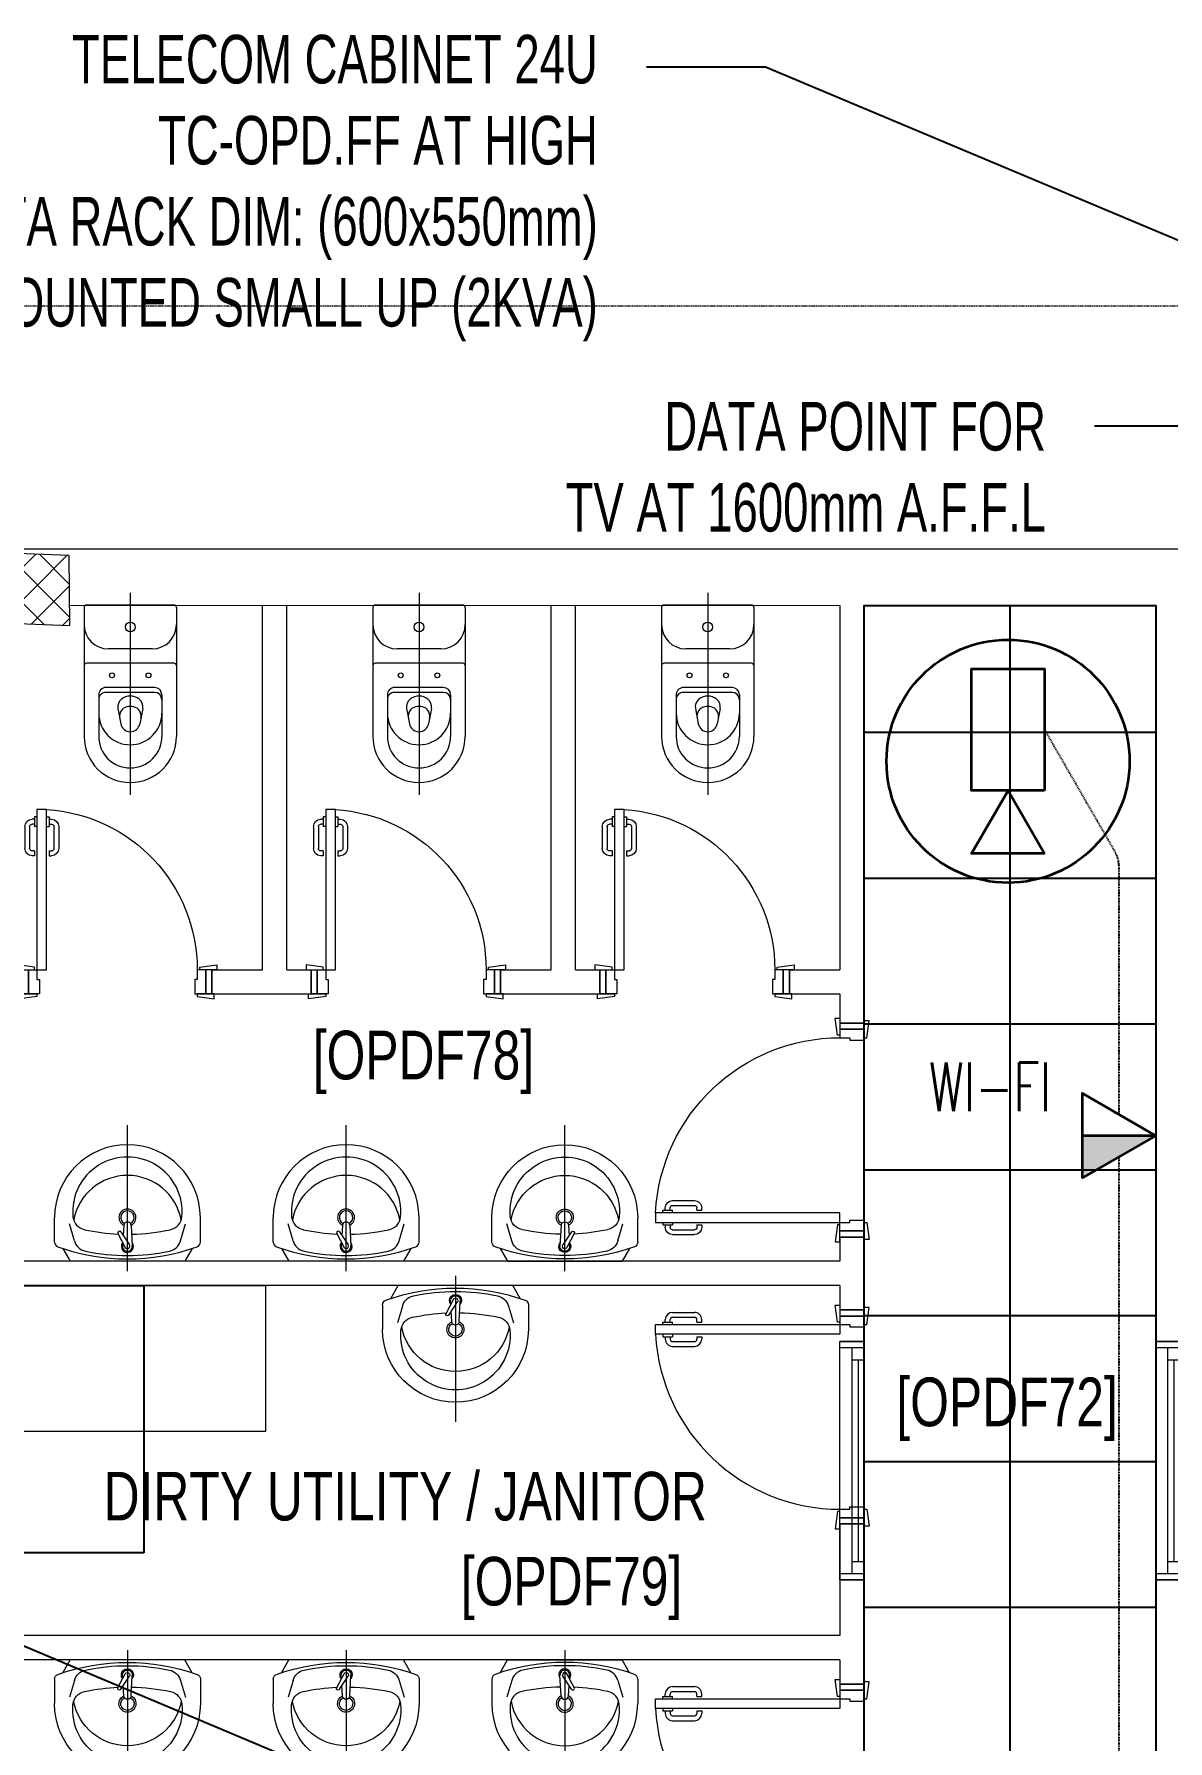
# Model space of a CAD drawing. Extents: x -560814 to 57327, y -29287 to 19916.
# Drawn here: x -1366 to 3300, y 3937 to 10959 of the extents above; entities that cross this region are included whole.
import ezdxf
from ezdxf import colors
from ezdxf.entities.mleader import LeaderData, LeaderLine
from ezdxf.math import Vec2, Vec3

# ---------------------------------------------------------------- set-up
doc = ezdxf.new("R2010")
doc.units = 0
doc.header["$LTSCALE"] = 0.25
doc.linetypes.add('01-First Floor$0$HIDDEN', pattern=[9.525, 6.35, -3.175])
doc.linetypes.add('DASHDOT', pattern=[25.4, 12.7, -6.35, 0, -6.35])
for name, color, linetype, lineweight in [('01-First Floor$0$72_EGR_BASE_TEXT', 252, 'Continuous', 5), ('01-First Floor$0$Aluminum', 251, 'Continuous', 5), ('01-First Floor$0$C-HYDR-CTCH', 251, 'Continuous', 5), ('01-First Floor$0$Hatch', 252, 'Continuous', 5), ('01-First Floor$0$LOADING', 253, 'Continuous', 5), ('01-First Floor$0$Proj', 251, 'Continuous', 5), ('01-First Floor$0$SANIT', 250, 'Continuous', 5), ('01-First Floor$0$Walls', 251, 'Continuous', 5), ('01-First Floor$0$Wooden Joinery', 251, 'Continuous', 5), ('E-LITE-CLNG-CNDT', 6, 'DASHDOT', 35), ('E-POWR-TEXT', 6, 'Continuous', 25), ('T-DATA-CLNG-COND', 51, 'DASHDOT', 25), ('T-DATA-DEVC-TYPE', 2, 'Continuous', 25), ('T-DATA-WALL @ 100', 33, 'Continuous', 35), ('T-SERT-CLNG @ 100', 60, 'Continuous', 35)]:
    doc.layers.add(name, color=color, linetype=linetype, lineweight=lineweight)
doc.layers.add('01-First Floor$0$FALSE CEILING', color=251, linetype='Continuous')
doc.styles.add('01-First Floor$0$X3G_ENTITY_9EC9', font='swisscl.ttf', dxfattribs={"height": 0.2})
doc.styles.add('01-First Floor$0$X3G_ENTITY_9F38', font='swisscl.ttf', dxfattribs={"height": 0.2})
doc.styles.add('DC_Elc_Romans', font='elc_romans.shx', dxfattribs={"width": 0.7})
doc.styles.add('DC_SIMPLEX', font='SIMPLEX.shx', dxfattribs={"width": 0.7})

# ---------------------------------------------------------------- blocks, each defined once
blk = doc.blocks.new('*U82')
blk.add_hatch(color=254).paths.add_polyline_path([(-3.031, 1.75), (-3.031, 0), (0, 0)])
blk.add_line((0, 0), (-3.031, 0))
blk.add_lwpolyline([(-3.031, 1.75), (0, 0), (-3.031, -1.75)], close=True)
at = {"layer": 'T-DATA-DEVC-TYPE', "style": 'DC_SIMPLEX', "width": 0.7, "flags": 8}
blk.add_attdef('DC_TYPE', (2.682, 5.634), '', height=2, rotation=360, dxfattribs=at)
blk = doc.blocks.new('*U7')
for points in [[(1.5, -1.201), (-1.5, -1.201), (-1.5, 3.799), (1.5, 3.799)], [(1.5, -3.799), (-1.5, -3.799), (0, -1.201)]]:
    blk.add_lwpolyline(points, close=True)
blk.add_circle((0, 0), 5)
blk = doc.blocks.new('01-First Floor$0$A$C72370EFE')
at = {"layer": '01-First Floor$0$Wooden Joinery'}
for p, q in [((-0.05, -0.07), (-0.05, -0.16)), ((-0.03, -0.07), (-0.03, -0.16)), ((-0.01, -0.04), (-0.02, -0.04)), ((-0.01, -0.06), (-0.02, -0.06)), ((-0.01, -0.03), (-0.01, -0.07)), ((0, -0.03), (-0.01, -0.03)), ((0, -0.07), (-0.01, -0.07)), ((0.04, -0.03), (0.05, -0.03)), ((0.04, -0.07), (0.05, -0.07)), ((0.05, -0.03), (0.05, -0.07)), ((0.05, -0.04), (0.06, -0.04)), ((0.05, -0.06), (0.06, -0.06)), ((0.07, -0.07), (0.07, -0.16)), ((0.09, -0.07), (0.09, -0.16)), ((-0.01, -0.17), (-0.02, -0.17)), ((-0.01, -0.19), (-0.02, -0.19)), ((-0.01, -0.17), (-0.01, -0.19)), ((0.05, -0.17), (0.06, -0.17)), ((0.05, -0.17), (0.05, -0.19)), ((0.05, -0.19), (0.06, -0.19))]:
    blk.add_line(p, q, dxfattribs=at)
for centre, radius, start, end in [((-0.02, -0.07), 0.03, 90, 180), ((-0.02, -0.07), 0.01, 90, 180), ((0.06, -0.07), 0.03, 0, 90), ((0.06, -0.07), 0.01, 0, 90), ((-0.02, -0.16), 0.03, 180, 270), ((-0.02, -0.16), 0.01, 180, 270), ((0.06, -0.16), 0.01, 270, 0), ((0.06, -0.16), 0.03, 270, 0)]:
    blk.add_arc(centre, radius, start, end, dxfattribs=at)
blk = doc.blocks.new('01-First Floor$0$A$C5FCA3E6B')
at = {"layer": '01-First Floor$0$Wooden Joinery'}
for points in [[(80, 858.9), (80, 868.9), (10, 878.9), (10, 858.9)], [(840, 858.9), (840, 868.9), (910, 878.9), (910, 858.9)], [(70, 758.9), (70, 748.9), (0, 738.9), (0, 758.9)], [(120, 758.9), (120, 0), (80, 0), (80, 758.9)], [(850, 758.9), (850, 748.9), (920, 738.9), (920, 758.9)]]:
    blk.add_lwpolyline(points, close=True, dxfattribs=at)
for points in [[(45, 758.9), (45, 858.9), (20, 858.9), (20, 758.9), (45, 758.9)], [(45, 758.9), (80, 758.9), (80, 798.9), (90, 798.9), (90, 858.9), (45, 858.9), (45, 758.9)], [(875, 758.9), (840, 758.9), (840, 798.9), (830, 798.9), (830, 858.9), (875, 858.9), (875, 758.9)], [(875, 758.9), (875, 858.9), (900, 858.9), (900, 758.9), (875, 758.9)]]:
    blk.add_lwpolyline(points, dxfattribs=at)
blk.add_arc((80, 758.9), 760, 273.01713, 0, dxfattribs=at)
at = {"layer": '01-First Floor$0$Wooden Joinery', "xscale": 999.9999999998854, "yscale": 999.9999999998854, "zscale": 999.9999999998854, "rotation": 180}
blk.add_blockref('01-First Floor$0$A$C72370EFE', (120, 0), dxfattribs=at)
blk = doc.blocks.new('01-First Floor$0$A$C268A7CF0')
at = {"layer": '01-First Floor$0$Wooden Joinery'}
for points in [[(80, 758.8), (80, 768.8), (10, 778.8), (10, 758.8)], [(740, 758.8), (740, 768.8), (810, 778.8), (810, 758.8)], [(70, 658.8), (70, 648.8), (0, 638.8), (0, 658.8)], [(120, 658.8), (120, 0), (80, 0), (80, 658.8)], [(750, 658.8), (750, 648.8), (820, 638.8), (820, 658.8)]]:
    blk.add_lwpolyline(points, close=True, dxfattribs=at)
for points in [[(45, 658.8), (45, 758.8), (20, 758.8), (20, 658.8), (45, 658.8)], [(45, 658.8), (80, 658.8), (80, 698.8), (90, 698.8), (90, 758.8), (45, 758.8), (45, 658.8)], [(775, 658.8), (740, 658.8), (740, 698.8), (730, 698.8), (730, 758.8), (775, 758.8), (775, 658.8)], [(775, 658.8), (775, 758.8), (800, 758.8), (800, 658.8), (775, 658.8)]]:
    blk.add_lwpolyline(points, dxfattribs=at)
blk.add_arc((80, 658.8), 660, 273.4748, 0, dxfattribs=at)
at = {"layer": '01-First Floor$0$Wooden Joinery', "xscale": 999.9999999998854, "yscale": 999.9999999998854, "zscale": 999.9999999998854, "rotation": 180}
blk.add_blockref('01-First Floor$0$A$C72370EFE', (120, 0), dxfattribs=at)
blk = doc.blocks.new('01-First Floor$0$lav-manta 60')
at = {"layer": '01-First Floor$0$SANIT'}
for p, q in [((-0.2658, -0.0529), (-0.2358, 0)), ((-0.2358, 0), (0.2358, 0)), ((0, 0.04), (0, -0.56)), ((0.2658, -0.0529), (0.2358, 0)), ((-0.015, -0.1473), (-0.0199, -0.064)), ((0.0274, -0.121), (-0.0078, -0.0673)), ((0.0389, -0.1142), (0.0087, -0.0575)), ((0.0191, -0.077), (0.0199, -0.064)), ((-0.3, -0.0789), (-0.3, -0.18)), ((-0.2185, -0.0841), (-0.2383, -0.1537)), ((0.015, -0.1473), (0.0174, -0.1057)), ((0.2185, -0.0841), (0.2383, -0.1537)), ((0.3, -0.0789), (0.3, -0.18))]:
    blk.add_line(p, q, dxfattribs=at)
for centre, radius, start, end in [((-0.28, -0.0789), 0.02, 109.82288, 180), ((0, -0.8557), 0.8457, 70.17712, 109.82288), ((-0.1608, -0.1006), 0.06, 101.80862, 164.07939), ((0, -0.8696), 0.8457, 78.19138, 101.80862), ((0, -0.0617), 0.025, 320.74745, 220.36799), ((0, -0.0617), 0.02, 353.26708, 186.68201), ((0, -0.0617), 0.00966, 25.41267, 215.95772), ((0.1608, -0.1006), 0.06, 15.92061, 78.19138), ((0.28, -0.0789), 0.02, 0, 70.17712), ((-0.1645, -0.189), 0.06, 102.08826, 174.81422), ((0, -0.9572), 0.8457, 91.15716, 102.08826), ((0, -0.9572), 0.8457, 88.54856, 88.84398), ((0.0332, -0.1176), 0.00666, 210.68519, 30.68519), ((0, -0.9572), 0.8457, 77.91174, 87.42745), ((0.1645, -0.189), 0.06, 5.18578, 77.91174), ((0, -0.18), 0.3, 180, 0), ((0, -0.2039), 0.2252, 174.81422, 5.18578), ((0, -0.1282), 0.2252, 190.60973, 349.39027), ((0, -0.18), 0.035, 115.31059, 64.68941), ((0, -0.18), 0.0275, 117.14957, 62.85043), ((0, -0.1473), 0.015, 180, 0)]:
    blk.add_arc(centre, radius, start, end, dxfattribs=at)
blk = doc.blocks.new('01-First Floor$0$WC manta')
at = {"layer": '01-First Floor$0$SANIT'}
for p, q in [((-0.13, 0.18), (-0.13, -0.18)), ((-0.12, 0.19), (0.41, 0.19)), ((0.109, 0.18), (0.109, -0.18)), ((0.05, 0.09), (0.05, -0.09)), ((0.209, 0.1), (0.209, -0.1)), ((0.229, 0.1), (0.229, -0.1)), ((0.239, 0.13), (0.41, 0.13)), ((-0.18, 0), (0.65, 0)), ((0.2955, 0.051), (0.3581, 0.0393)), ((0.2955, -0.051), (0.3581, -0.0393)), ((0.239, -0.13), (0.41, -0.13)), ((-0.12, -0.19), (0.41, -0.19))]:
    blk.add_line(p, q, dxfattribs=at)
for centre, radius in [((0.159, 0.0752), 0.01), ((-0.04, 0), 0.02), ((0.159, -0.0753), 0.01)]:
    blk.add_circle(centre, radius, dxfattribs=at)
for centre, radius, start, end in [((-0.12, 0.18), 0.01, 90, 180), ((-0.05, 0.09), 0.1, 0, 90), ((0.119, 0.18), 0.01, 90, 180), ((0.41, 0), 0.19, 270, 90), ((0.239, 0.1), 0.03, 90, 180), ((0.259, 0.1), 0.03, 90, 180), ((0.3147, 0), 0.13, 270, 90), ((0.41, 0), 0.13, 270, 90), ((0.3029, 0), 0.0588, 141.52497, 218.47503), ((0.2882, 0.0117), 0.04, 79.42885, 141.52497), ((0.3454, 0), 0.0588, 166.41759, 193.58241), ((0.3271, 0.0044), 0.04, 79.42885, 166.41759), ((0.3507, 0), 0.04, 280.57115, 79.42885), ((0.2882, -0.0117), 0.04, 218.47503, 280.57115), ((0.3271, -0.0044), 0.04, 193.58241, 280.57115), ((-0.05, -0.09), 0.1, 270, 0), ((0.239, -0.1), 0.03, 180, 270), ((0.259, -0.1), 0.03, 180, 270), ((-0.12, -0.18), 0.01, 180, 270), ((0.119, -0.18), 0.01, 180, 270)]:
    blk.add_arc(centre, radius, start, end, dxfattribs=at)
blk = doc.blocks.new('01-First Floor$0$A$C76ae8329')
at = {"layer": '01-First Floor$0$Aluminum'}
for p, q in [((202.1, 404.6), (1182.1, 404.6)), ((227.1, 404.6), (227.1, 304.6)), ((227.1, 354.6), (1157.1, 354.6)), ((277.1, 354.6), (277.1, 304.6)), ((1107.1, 354.6), (1107.1, 304.6)), ((1157.1, 404.6), (1157.1, 304.6)), ((202.1, 304.6), (1182.1, 304.6)), ((1107.1, 329.6), (277.1, 329.6))]:
    blk.add_line(p, q, dxfattribs=at)
at = {"layer": '01-First Floor$0$Walls'}
for p, q in [((202.1, 304.6), (202.1, 404.6)), ((202.1, 304.6), (202.1, 404.6)), ((202.1, 404.6), (202.1, 304.6)), ((1182.1, 304.6), (1182.1, 404.6)), ((1182.1, 304.6), (1182.1, 404.6)), ((1182.1, 404.6), (1182.1, 304.6))]:
    blk.add_line(p, q, dxfattribs=at)
blk = doc.blocks.new('01-First Floor$0$cabinet')
at = {"layer": '01-First Floor$0$LOADING'}
for p, q in [((-73442.3, -98322.6, 0), (-73442.3, -97222.6, 0)), ((-73442.3, -97222.6, 0), (-72842.3, -97222.6, 0)), ((-72842.3, -97222.6, 0), (-72842.3, -98322.6, 0)), ((-72842.3, -98322.6, 0), (-73442.3, -98322.6, 0))]:
    blk.add_line(p, q, dxfattribs=at)
blk = doc.blocks.new('01-First Floor')
at = {"layer": '01-First Floor$0$Hatch'}
h = blk.add_hatch(dxfattribs=at)
h.set_pattern_fill('ANSI37', color=256, scale=30)
h.set_pattern_definition([(45, (-1823.345, -13062.25), (-67.35192, 67.35192), []), (135, (-1823.345, -13062.25), (-67.35192, -67.35192), [])])
h.paths.add_polyline_path([(49129.3, 8855.6), (48525.4, 8847.5), (48529.3, 8559.1), (49133.2, 8567.2)])
h.paths.add_polyline_path([(41968.6, 8847.9), (41385, 8842.5), (41365.1, 8551.1), (41948.6, 8556.5)])
h.paths.add_polyline_path([(27591.6, 8840.5), (26992.5, 8836.4), (26986.8, 8543.4), (27585.9, 8547.5)])
h.paths.add_polyline_path([(34776.8, 8842.7), (34175.6, 8835.2), (34167.4, 8549.5), (34768.6, 8557)])
h.paths.add_polyline_path([(20372.4, 8849.8), (19765.9, 8827.9), (19780.4, 8535.4), (20386.9, 8557.2)])
h.paths.add_polyline_path([(13635.8, 8839.4), (12413.8, 8863.3), (12407.4, 8567.2), (13629.3, 8543.3)])
h.paths.add_polyline_path([(13649.8, 1639.3), (12434.8, 1623.6), (12421.4, 1331.2), (13636.4, 1346.9)])
h.paths.add_polyline_path([(13623.8, -5553.9), (12420.7, -5569.8), (12415, -5862.9), (13618.1, -5846.9)])
h.paths.add_polyline_path([(13642.3, -12752.6), (12445.6, -12764), (12448.4, -13058.5), (13645.1, -13047)])
h.paths.add_polyline_path([(6007.3, -12750.5), (5403.7, -12754.2), (5414.4, -13039.6), (6017.9, -13035.9)])
h.paths.add_polyline_path([(5991.8, -5552.5), (5395, -5550.9), (5394.9, -5852.1), (5991.7, -5853.6)])
h.paths.add_polyline_path([(6001.7, 1637.1), (5382.4, 1638.3), (5371.8, 1335.4), (5991.1, 1334.1)])
h.paths.add_polyline_path([(5978.4, 8816.5), (5377.7, 8830.9), (5374.1, 8541.3), (5974.8, 8526.8)])
h.paths.add_polyline_path([(-1220.7, 8814.6), (-1823.3, 8837.3), (-1821.5, 8549), (-1218.8, 8526.3)])
h.paths.add_polyline_path([(-1213, -5563.7), (-1815, -5570.7), (-1811.6, -5862.3), (-1209.6, -5855.3)])
h.paths.add_polyline_path([(-1195.5, -12758.3), (-1793.9, -12759.3), (-1789, -13060), (-1190.6, -13059)])
h.paths.add_polyline_path([(20391.2, -12745), (19785.5, -12758), (19791.3, -13059.2), (20396.9, -13046.2)])
h.paths.add_polyline_path([(20384.7, -5552.6), (19790.3, -5570.1), (19792.4, -5866.7), (20386.8, -5849.1)])
h.paths.add_polyline_path([(20376, 1655.5), (19777, 1647.8), (19781.1, 1347.6), (20380, 1355.3)])
h.paths.add_polyline_path([(27576.3, 1640.2), (26974.4, 1644.9), (26978.6, 1352.8), (27580.6, 1348.1)])
h.paths.add_polyline_path([(27580.1, -5542.5), (26976.2, -5560), (26989.7, -5860.1), (27589.8, -5839.1)])
h.paths.add_polyline_path([(27596.2, -12758.5), (26992.3, -12751.9), (26990, -13037.6), (27593.8, -13044.2)])
h.paths.add_polyline_path([(34794.7, -12748), (34197.4, -12762.6), (34206.4, -13062.3), (34803.7, -13047.7)])
h.paths.add_polyline_path([(34787.4, -5559.7), (34186.1, -5557.7), (34187.2, -5855), (34788.5, -5856.9)])
h.paths.add_polyline_path([(34750.9, 1644.2), (34170.1, 1648.9), (34189.8, 1359), (34770.6, 1354.3)])
h.paths.add_polyline_path([(41954.3, 1643.4), (41356.7, 1657.2), (41358.7, 1365.3), (41956.3, 1351.5)])
h.paths.add_polyline_path([(41955.3, -5555.1), (41386.9, -5562.7), (41388.7, -5856.9), (41957.1, -5849.3)])
h.paths.add_polyline_path([(41992.3, -12752.3), (41387.1, -12754.9), (41388.4, -13059.5), (41993.7, -13056.8)])
h.paths.add_polyline_path([(49166.6, -12752.8), (48578.6, -12736.7), (48565.4, -13043.9), (49153.3, -13060)])
h.paths.add_polyline_path([(49150.8, -5553.4), (48547.6, -5552.3), (48545.6, -5848.8), (49148.8, -5849.9)])
at = {"layer": '01-First Floor$0$C-HYDR-CTCH', "elevation": 0, "flags": 128}
blk.add_lwpolyline([(-1821.5, 8549), (-1218.8, 8526.3), (-1220.7, 8814.6), (-1823.3, 8837.3), (-1821.5, 8549)], dxfattribs=at)
at = {"layer": '01-First Floor$0$FALSE CEILING', "linetype": 'Continuous'}
for p, q in [((2651, 2686.9), (2651, 8608.6)), ((2051, 8086.9), (3250.4, 8086.9)), ((2051, 7486.9), (3250.4, 7486.9)), ((2051, 6886.9), (3250.4, 6886.9)), ((2051, 6286.9), (3250.4, 6286.9)), ((2051, 5686.9), (3250.4, 5686.9)), ((2051, 5086.9), (3250.4, 5086.9)), ((2051, 4486.9), (3250.4, 4486.9))]:
    blk.add_line(p, q, dxfattribs=at)
at = {"layer": '01-First Floor$0$FALSE CEILING'}
for p, q in [((-1514, 5810, -0.1), (-914, 5810, -0.1)), ((-914, 5810, -0.1), (-914, 4710, -0.1)), ((-914, 4710, -0.1), (-1514, 4710, -0.1))]:
    blk.add_line(p, q, dxfattribs=at)
blk.add_lwpolyline([(3250.4, 2686.9), (2051, 2686.9), (2051, 8608.6), (3250.4, 8608.6)], close=True, dxfattribs=at)
at = {"layer": '01-First Floor$0$Proj', "linetype": '01-First Floor$0$HIDDEN', "ltscale": 3}
blk.add_lwpolyline([(48606, 9840), (-2814, 9840), (-2814, -14060), (48606, -14060)], dxfattribs=at)
blk.add_lwpolyline([(48606, 9840), (-2814, 9840), (-2814, -14060), (48606, -14060)], dxfattribs=at)
at = {"layer": '01-First Floor$0$Walls'}
for p, q in [((6036.2, 8840), (-1414, 8840)), ((1951, 8608.6, 0), (-1219.3, 8607.2, 0)), ((-425.7, 7110), (-425.7, 8610)), ((-325.7, 7110), (-325.7, 8610)), ((762.7, 7110), (762.7, 8610)), ((862.7, 7110), (862.7, 8610)), ((1951, 8608.6), (1951, 7110)), ((3250.4, 8609.1, 0), (2051, 8608.6, 0)), ((2051, 8608.6), (2051, 6890)), ((3250.4, 8609.1), (3250.4, 3886.9)), ((-634, 7110), (-425.7, 7110)), ((-634, 7110), (-634, 7010)), ((-325.7, 7110), (-225.7, 7110)), ((-225.7, 7110), (-225.7, 7010)), ((554.3, 7110), (554.3, 7010)), ((554.3, 7110), (762.7, 7110)), ((862.7, 7110), (962.7, 7110)), ((962.7, 7110), (962.7, 7010)), ((1742.7, 7110), (1742.7, 7010)), ((1742.7, 7110), (1951, 7110)), ((-634, 7010), (-225.7, 7010)), ((554.3, 7010), (962.7, 7010)), ((1742.7, 7010), (1951, 7010)), ((1951, 7010), (1951, 6890)), ((1951, 6890), (2051, 6890)), ((1951, 6010), (1951, 5910)), ((1951, 6010), (2051, 6010)), ((2051, 6010), (2051, 5710)), ((1951, 5910), (-1514, 5910)), ((1951, 5810), (-1514, 5810)), ((1951, 5810), (1951, 5710)), ((1951, 5710), (2051, 5710)), ((1951, 4830), (1951, 4370)), ((1951, 4830), (2051, 4830)), ((2051, 4830), (2051, 4170)), ((1951, 4370), (-1514, 4370)), ((1951, 4270), (-1514, 4270)), ((1951, 4270), (1951, 4170)), ((1951, 4170), (2051, 4170))]:
    blk.add_line(p, q, dxfattribs=at)
at = {"rotation": 90}
for p in [(2355.6, 4397.9), (3655, 4397.9)]:
    blk.add_blockref('01-First Floor$0$A$C76ae8329', p, dxfattribs=at)
at = {"layer": '01-First Floor$0$SANIT'}
for name, p, xscale, yscale, zscale, rotation in [('01-First Floor$0$WC manta', (-969.8, 8480), 999.9999999999995, 999.9999999999995, 999.9999999999995, 270), ('01-First Floor$0$WC manta', (218.5, 8480), 999.9999999999995, 999.9999999999995, 999.9999999999995, 270), ('01-First Floor$0$WC manta', (1406.8, 8480), 999.9999999999995, 999.9999999999995, 999.9999999999995, 270), ('01-First Floor$0$lav-manta 60', (-981.5, 5910), 1000.000000000223, 1000.000000000223, 1000.000000000223, 180), ('01-First Floor$0$lav-manta 60', (-81.5, 5910), 1000.000000000223, 1000.000000000223, 1000.000000000223, 180), ('01-First Floor$0$lav-manta 60', (818.5, 5910), -1000.000000000223, 1000.000000000223, 1000.000000000223, 180)]:
    blk.add_blockref(name, p, dxfattribs=dict(at, xscale=xscale, yscale=yscale, zscale=zscale, rotation=rotation))
at = {"layer": '01-First Floor$0$SANIT', "yscale": 1000.000000000223, "zscale": 1000.000000000223}
for p, xscale in [((368.5, 5810), -1000.000000000223), ((-981.5, 4270), -1000.000000000223), ((-81.5, 4270), -1000.000000000223), ((818.5, 4270), 1000.000000000223)]:
    blk.add_blockref('01-First Floor$0$lav-manta 60', p, dxfattribs=dict(at, xscale=xscale))
at = {"layer": '01-First Floor$0$Walls', "rotation": 90}
blk.add_blockref('01-First Floor$0$cabinet', (-98736.6, 78652.3, 0), dxfattribs=at)
at = {"layer": '01-First Floor$0$Wooden Joinery', "xscale": -1}
for name, p, rotation in [('01-First Floor$0$A$C268A7CF0', (-1434, 7768.8), 180), ('01-First Floor$0$A$C268A7CF0', (-245.7, 7768.8), 180), ('01-First Floor$0$A$C268A7CF0', (942.7, 7768.8), 180), ('01-First Floor$0$A$C5FCA3E6B', (1192.1, 5990), 270)]:
    blk.add_blockref(name, p, dxfattribs=dict(at, rotation=rotation))
at = {"layer": '01-First Floor$0$Wooden Joinery', "rotation": 270}
for p in [(1192.1, 5730), (1192.1, 4190)]:
    blk.add_blockref('01-First Floor$0$A$C5FCA3E6B', p, dxfattribs=at)
at = {"layer": '01-First Floor$0$72_EGR_BASE_TEXT', "char_height": 200, "attachment_point": 2}
for s, insert, style in [('[OPDF78]', (236.7, 6858.7), '01-First Floor$0$X3G_ENTITY_9F38'), ('[OPDF72]', (2638.5, 5431.6, 0), '01-First Floor$0$X3G_ENTITY_9F38'), ('DIRTY UTILITY / JANITOR', (161.9, 5043.8, -0.1), '01-First Floor$0$X3G_ENTITY_9EC9'), ('[OPDF79]', (846.1, 4694, -0.1), '01-First Floor$0$X3G_ENTITY_9F38')]:
    blk.add_mtext(s, dxfattribs=dict(at, insert=insert, style=style))

msp = doc.modelspace()

# ---------------------------------------------------------------- linework, layer by layer
at = {"layer": 'T-DATA-CLNG-COND'}
for points in [[(2792.5, 8097.4), (3085.4, 7590, -0.131652), (3098.8, 7540), (3098.8, 6514.1)], [(3098.9, 6339.1), (3098.9, 3693.9, 0.414214), (3198.9, 3593.9), (4598.4, 3593.9, -0.414214), (4698.4, 3493.9), (4698.4, 2286.9)]]:
    msp.add_lwpolyline(points, format="xyb", dxfattribs=at)

# ---------------------------------------------------------------- block references
at = {"layer": 'E-LITE-CLNG-CNDT'}
msp.add_blockref('01-First Floor', (0, 0), dxfattribs=at)
at = {"layer": 'T-DATA-WALL @ 100'}
ref = msp.add_blockref('*U82', (3250.4, 6426.6), dxfattribs=dict(at, xscale=-100, yscale=100, zscale=100, rotation=180))
ref.add_attrib('DC_TYPE', 'WI-FI', (2316.6, 6527.7, 0), dxfattribs={"layer": 'T-DATA-DEVC-TYPE', "height": 200, "style": 'DC_SIMPLEX', "width": 0.7, "flags": 8})
at = {"layer": 'T-SERT-CLNG @ 100', "xscale": 100, "yscale": 100, "zscale": 100}
msp.add_blockref('*U7', (2642.5, 7967.5), dxfattribs=at)

# ---------------------------------------------------------------- leaders
at = {"layer": 'E-POWR-TEXT'}
ml = msp.add_multileader_mtext('Standard', dxfattribs=at)
ml.set_content('TELECOM CABINET 24U \\PTC-OPD.FF AT HIGH\\P(DATA RACK DIM: (600x550mm)\\PINCLUDING RACK MOUNTED SMALL UP (2KVA)', color=256, style='DC_Elc_Romans')
ml.set_leader_properties(color=45)
ml.build(insert=Vec2(0, 0))
ml.multileader.update_dxf_attribs({"dogleg_length": 2, "arrow_head_size": 200, "scale": 100})
ctx = ml.context
ctx.base_point, ctx.scale, ctx.char_height, ctx.arrow_head_size, ctx.landing_gap_size, ctx.plane_origin = Vec3(-4159, 10823.1), 100, 200, 200, 200, Vec3(6516.1, 12119.6)
ctx.text_align_type = 2
notes = []
notes.append((ctx, [(1, (1, 1, 0), (1645.1, 10823.1), (-1, 0), 490.8, [(2, [(7557.6, 8340)], 0, [])])]))
ctx.mtext.insert, ctx.mtext.width, ctx.mtext.alignment, ctx.mtext.flow_direction = Vec3(954.4, 10956.4), 5586.09, 3, 5
ml = msp.add_multileader_mtext('Standard', dxfattribs=at)
ml.set_content('DATA POINT FOR\\PTV AT 1600mm A.F.F.L', color=256, style='DC_Elc_Romans')
ml.set_leader_properties(color=45)
ml.build(insert=Vec2(0, 0))
ml.multileader.update_dxf_attribs({"dogleg_length": 2, "arrow_head_size": 200, "scale": 100})
ctx = ml.context
ctx.base_point, ctx.scale, ctx.char_height, ctx.arrow_head_size, ctx.landing_gap_size, ctx.plane_origin = Vec3(125.3, 9346), 100, 200, 200, 200, Vec3(8360.4, 10642.4)
ctx.text_align_type = 2
notes.append((ctx, [(1, (1, 1, 0), (3489.5, 9346), (-1, 0), 490.8, [(2, [(5398, 5142.5)], 0, [])])]))
ctx.mtext.insert, ctx.mtext.width, ctx.mtext.alignment, ctx.mtext.flow_direction = Vec3(2798.7, 9446), 5586.09, 3, 5
ml = msp.add_multileader_mtext('Standard', dxfattribs=at)
ml.set_content('TELECOM CABINET 24U \\PTC-OPD.FF AT HIGH\\P(DATA RACK DIM: (600x550mm)\\PINCLUDING RACK MOUNTED SMALL UP (2KVA)', color=256, style='DC_Elc_Romans')
ml.set_leader_properties(color=45)
ml.build(insert=Vec2(0, 0))
ml.multileader.update_dxf_attribs({"dogleg_length": 2, "arrow_head_size": 200, "scale": 100})
ctx = ml.context
ctx.base_point, ctx.scale, ctx.char_height, ctx.arrow_head_size, ctx.landing_gap_size, ctx.plane_origin = Vec3(-7318.1, 4370), 100, 200, 200, 200, Vec3(3357, 5666.4)
ctx.text_align_type = 2
notes.append((ctx, [(1, (1, 1, 0), (-1514, 4370), (-1, 0), 490.8, [(2, [(4398.4, 1886.9)], 0, [])])]))
ctx.mtext.insert, ctx.mtext.width, ctx.mtext.alignment, ctx.mtext.flow_direction = Vec3(-2204.8, 4503.3), 5586.09, 3, 5
for ctx, leaders in notes:
    for number, flags, end, landing, length, lines in leaders:
        leader = LeaderData()
        leader.index, (leader.has_last_leader_line, leader.has_dogleg_vector, leader.attachment_direction) = number, flags
        leader.last_leader_point, leader.dogleg_vector, leader.dogleg_length = Vec3(end), Vec3(landing), length
        for number, points, colour, breaks in lines:
            line = LeaderLine()
            line.index, line.vertices, line.color, line.breaks = number, Vec3.list(points), colors.encode_raw_color(colour), breaks
            leader.lines.append(line)
        ctx.leaders.append(leader)

doc.saveas('drawing.dxf')
